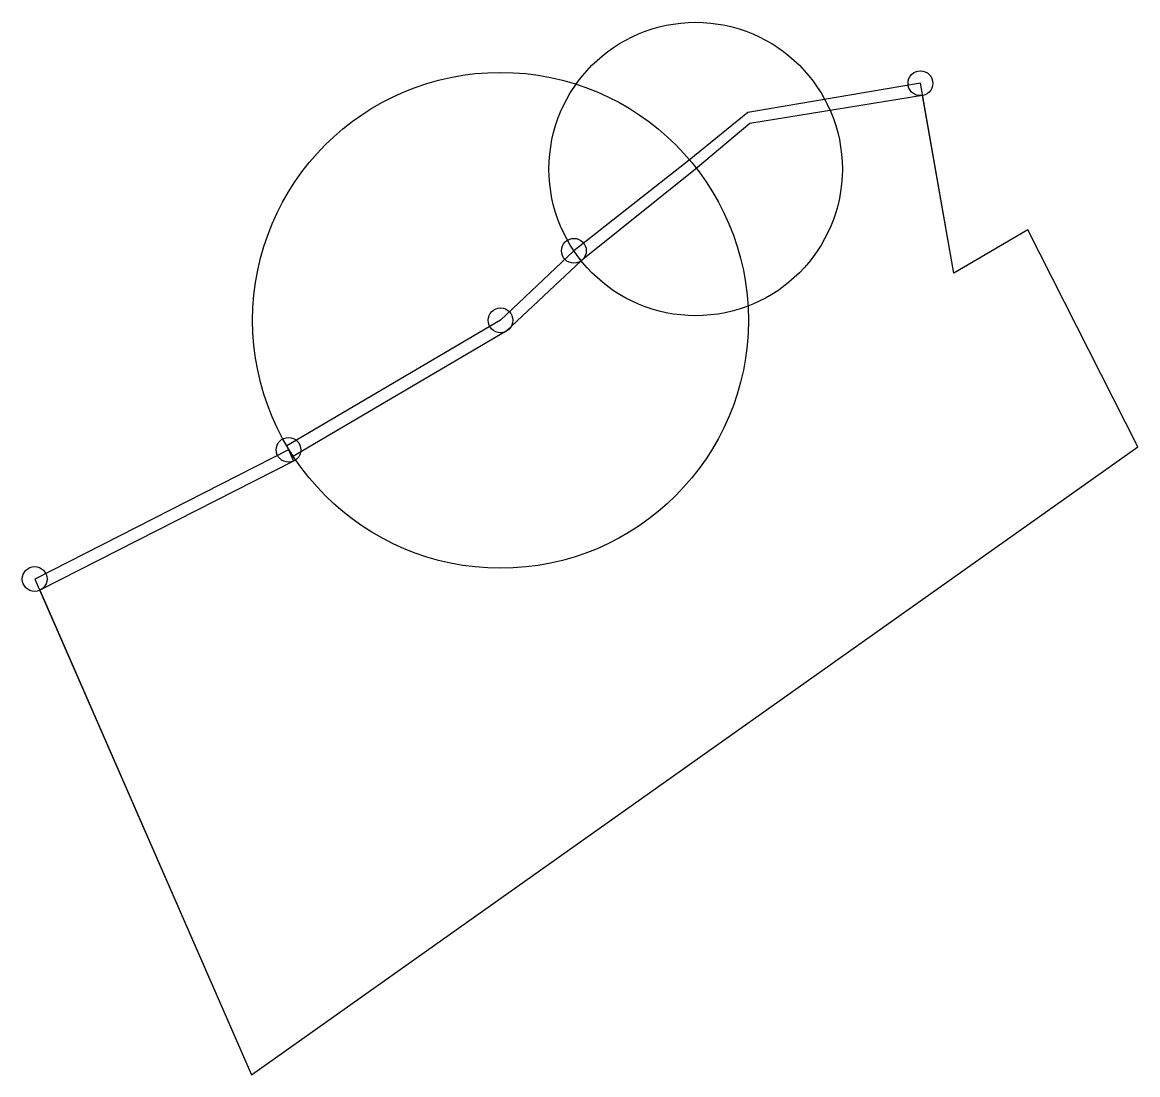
# Model space of a CAD drawing. Header units: millimetres. Extents: x 613372.3 to 613388.5, y 1319093 to 1319108.3.
import ezdxf

# ---------------------------------------------------------------- set-up
doc = ezdxf.new("R2010")
doc.units = ezdxf.units.MM

msp = doc.modelspace()

# ---------------------------------------------------------------- linework, layer by layer
msp.add_line((613376.178, 1319102.119), (613376.278, 1319101.895))
at = {"color": 6}
msp.add_lwpolyline([(613375.668, 1319092.983), (613388.541, 1319102.102), (613386.943, 1319105.257), (613385.868, 1319104.627), (613385.384, 1319107.384), (613382.875, 1319106.957), (613382.025, 1319106.267), (613380.35, 1319104.951), (613379.284, 1319103.941), (613376.178, 1319102.119), (613376.204, 1319102.059), (613372.517, 1319100.183)], close=True, dxfattribs=at)
msp.add_lwpolyline([(613376.278, 1319101.895), (613372.589, 1319100.019), (613375.668, 1319092.983), (613388.541, 1319102.102), (613386.943, 1319105.257), (613385.868, 1319104.627), (613385.412, 1319107.206), (613382.906, 1319106.801), (613382.119, 1319106.138), (613380.456, 1319104.805), (613379.367, 1319103.781), (613376.251, 1319101.955), (613376.251, 1319101.955), (613376.278, 1319101.895)])
for centre, radius in [((613382.119, 1319106.138), 2.131), ((613379.284, 1319103.941), 3.601), ((613385.384, 1319107.384), 0.18), ((613380.35, 1319104.951), 0.18), ((613379.284, 1319103.941), 0.18), ((613376.204, 1319102.059), 0.18), ((613372.517, 1319100.183), 0.18)]:
    msp.add_circle(centre, radius)

doc.saveas('drawing.dxf')
